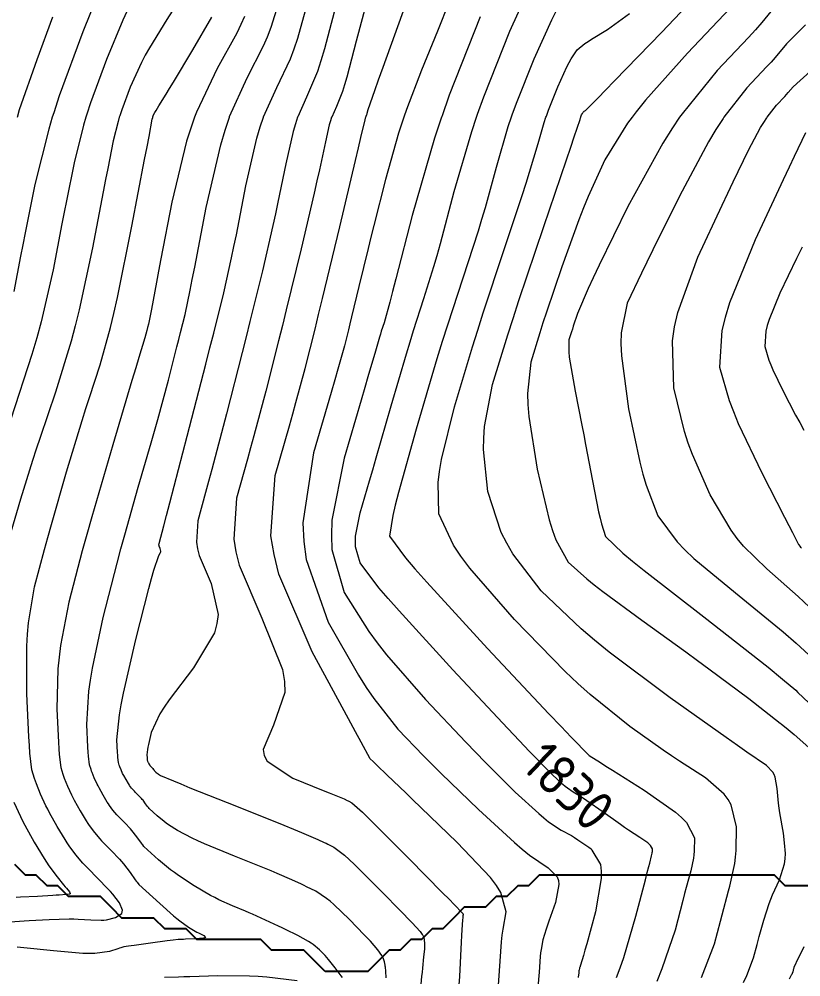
# Model space of a CAD drawing. Header units: millimetres. Extents: x 837475 to 838477, y 1189012 to 1191015.
# Drawn here: x 838287.2 to 838360.3, y 1189919.7 to 1190009.2 of the extents above; entities that cross this region are included whole.
import ezdxf

# ---------------------------------------------------------------- set-up
doc = ezdxf.new("R2010")
doc.units = ezdxf.units.MM
doc.header["$LTSCALE"] = 0.3
doc.layers.add('COTAS 10', color=7, linetype='Continuous', lineweight=9, true_color=0x6e3e2d)
doc.layers.add('COTAS INT', color=7, linetype='Continuous', lineweight=5, true_color=0x9fa19f)
doc.layers.add('DRENAJE', color=5, linetype='Continuous', lineweight=25)
doc.styles.get("Standard").update_dxf_attribs({"font": 'isocp2.shx', "bigfont": '@extfont2.shx'})

msp = doc.modelspace()

# ---------------------------------------------------------------- linework, layer by layer
at = {"layer": 'COTAS 10'}
for points in [[(838343.064, 1189919.608), (838343.408, 1189920.518), (838343.743, 1189921.476), (838344.881, 1189925.342), (838345.765, 1189928.754), (838345.939, 1189929.426), (838346.083, 1189929.98), (838346.171, 1189930.313), (838346.35, 1189930.995), (838346.402, 1189931.243), (838346.411, 1189931.312), (838346.418, 1189931.383), (838346.422, 1189931.641), (838346.236, 1189931.961), (838346.123, 1189932.071), (838345.984, 1189932.189), (838345.26, 1189932.689), (838344.187, 1189933.392), (838343.828, 1189933.637), (838343.442, 1189933.904), (838341.826, 1189935.053), (838340.308, 1189936.129), (838339.984, 1189936.35), (838339.702, 1189936.538), (838339.033, 1189936.94), (838338.487, 1189937.305), (838338.283, 1189937.47), (838338.057, 1189937.663), (838337.047, 1189938.588), (838334.921, 1189940.758), (838333.991, 1189941.736), (838332.913, 1189942.876), (838332.411, 1189943.414), (838327.784, 1189948.354), (838322.745, 1189953.868), (838321.723, 1189955.031), (838320.864, 1189956.036), (838319.11, 1189958.354), (838318.686, 1189959.857), (838318.665, 1189960.349), (838318.686, 1189960.874), (838319.11, 1189963.043), (838319.98, 1189966.027), (838320.282, 1189967.065), (838320.61, 1189968.195), (838322.016, 1189973.043), (838323.446, 1189977.894), (838323.789, 1189979.026), (838324.11, 1189980.066), (838325.076, 1189983.06), (838326.005, 1189986.051), (838326.302, 1189987.089), (838326.616, 1189988.219), (838327.892, 1189993.06), (838329.537, 1189998.667), (838329.988, 1190000), (838330.083, 1190000.28), (838330.669, 1190001.92), (838333.111, 1190008.061), (838335.545, 1190013.411)], [(838317.163, 1190011.64), (838315.779, 1190006.4), (838315.439, 1190005.273), (838315.118, 1190004.286), (838314.113, 1190001.89), (838313.275, 1190000.034), (838313.264, 1190000), (838313.059, 1189999.388), (838312.85, 1189998.684), (838312.154, 1189995.662), (838311.424, 1189992.061), (838311.194, 1189990.992), (838310.951, 1189989.893), (838309.974, 1189985.662), (838308.816, 1189980.916), (838308.46, 1189979.491), (838308.089, 1189978.019), (838306.617, 1189972.304), (838305.249, 1189967.104), (838304.942, 1189965.957), (838304.667, 1189964.936), (838303.935, 1189962.304), (838303.805, 1189960.309), (838303.91, 1189959.688), (838304.075, 1189959.039), (838305.181, 1189956.45), (838305.846, 1189953.547), (838305.733, 1189952.7), (838305.492, 1189951.834), (838303.55, 1189948.551), (838301.251, 1189945.554), (838300.784, 1189944.868), (838300.391, 1189944.245), (838299.586, 1189942.516), (838299.327, 1189941.39), (838299.279, 1189941.147), (838299.241, 1189940.934), (838299.187, 1189940.414), (838299.199, 1189940.143), (838299.202, 1189940.087), (838299.206, 1189940.039), (838299.219, 1189939.934), (838299.235, 1189939.879), (838299.247, 1189939.845), (838299.273, 1189939.78), (838299.307, 1189939.707), (838299.318, 1189939.685), (838299.33, 1189939.663), (838299.378, 1189939.576), (838299.428, 1189939.493), (838299.441, 1189939.473), (838299.454, 1189939.454), (838299.495, 1189939.398), (838299.54, 1189939.345), (838299.555, 1189939.329), (838299.571, 1189939.313), (838299.635, 1189939.248), (838299.702, 1189939.179), (838299.719, 1189939.16), (838299.735, 1189939.14), (838299.79, 1189939.068), (838299.832, 1189939.009), (838299.84, 1189938.997), (838299.847, 1189938.987), (838299.862, 1189938.969), (838300.033, 1189938.813), (838300.177, 1189938.694), (838300.222, 1189938.661), (838300.269, 1189938.627), (838300.458, 1189938.503), (838301.669, 1189937.984), (838302.361, 1189937.701), (838303.208, 1189937.357), (838307.553, 1189935.614), (838311.977, 1189933.84), (838312.873, 1189933.477), (838313.627, 1189933.171), (838315.164, 1189932.528), (838315.763, 1189932.248), (838315.926, 1189932.17), (838316.088, 1189932.092), (838316.661, 1189931.81), (838317.653, 1189931.035), (838318.079, 1189930.647), (838318.571, 1189930.184), (838320.894, 1189927.883), (838323.155, 1189925.578), (838323.607, 1189925.112), (838323.984, 1189924.72), (838324.719, 1189923.925), (838324.92, 1189923.646), (838324.96, 1189923.58), (838324.994, 1189923.518), (838325.06, 1189923.332), (838325.083, 1189923.166), (838325.09, 1189923.117), (838325.098, 1189923.066), (838325.126, 1189922.869), (838325.131, 1189922.543), (838325.123, 1189922.41), (838325.112, 1189922.259), (838325.041, 1189921.559), (838324.929, 1189920.498), (838324.893, 1189920.119), (838324.853, 1189919.703), (838324.689, 1189917.893)], [(838302.526, 1190011.506), (838301.06, 1190009.144), (838299.421, 1190006.496), (838299.033, 1190005.802), (838298.672, 1190005.124), (838297.606, 1190002.813), (838296.828, 1190000.703), (838296.65, 1190000.151), (838296.604, 1190000), (838296.487, 1189999.614), (838296.033, 1189997.792), (838295.523, 1189995.207), (838295.326, 1189994.189), (838295.105, 1189993.039), (838294.102, 1189987.792), (838292.865, 1189982.015), (838292.495, 1189980.53), (838292.114, 1189979.096), (838290.639, 1189974.329), (838289.194, 1189970.094), (838288.832, 1189968.994), (838288.486, 1189967.925), (838287.372, 1189964.329), (838286.47, 1189961.228)], [(838358.347, 1190010.907), (838356.661, 1190008.87), (838356.056, 1190008.187), (838355.39, 1190007.453), (838352.488, 1190004.369), (838349.203, 1190000.34), (838348.971, 1190000), (838348.298, 1189999.011), (838347.393, 1189997.588), (838344.141, 1189991.674), (838341.445, 1189986.173), (838340.892, 1189985.011), (838340.424, 1189984.005), (838339.429, 1189981.674), (838339.034, 1189980.496), (838338.943, 1189980.218), (838338.86, 1189979.959), (838338.625, 1189979.196), (838338.602, 1189978.08), (838338.652, 1189977.599), (838338.726, 1189977.043), (838339.196, 1189974.414), (838339.828, 1189971.233), (838340.003, 1189970.329), (838340.179, 1189969.416), (838340.817, 1189966.035), (838341.396, 1189963.138), (838341.535, 1189962.53), (838341.664, 1189962.006), (838342.052, 1189960.817), (838343.66, 1189959.28), (838344.557, 1189958.538), (838345.651, 1189957.657), (838351.235, 1189953.333), (838357.235, 1189948.623), (838358.591, 1189947.5), (838359.814, 1189946.455), (838360.026, 1189946.257), (838363.127, 1189943.333)], [(838286.741, 1189935.989), (838287.362, 1189934.658), (838287.563, 1189934.261), (838287.777, 1189933.851), (838288.657, 1189932.267), (838289.57, 1189930.754), (838289.805, 1189930.39), (838290.033, 1189930.048), (838290.793, 1189929.012), (838291.403, 1189928.264), (838291.537, 1189928.104), (838291.655, 1189927.966), (838291.953, 1189927.638), (838292.026, 1189927.48), (838292.003, 1189927.448), (838291.961, 1189927.421), (838291.65, 1189927.367), (838290.973, 1189927.327), (838290.7, 1189927.31), (838290.389, 1189927.29), (838288.956, 1189927.194), (838287.378, 1189927.113), (838286.975, 1189927.102)]]:
    msp.add_lwpolyline(points, dxfattribs=at)
at = {"layer": 'COTAS INT'}
for points in [[(838295.211, 1190013.035), (838293.194, 1190007.997), (838290.982, 1190001.998), (838290.474, 1190000.43), (838290.344, 1190000), (838290.012, 1189998.903), (838288.719, 1189993.723), (838287.809, 1189989.199), (838287.588, 1189988.085), (838287.379, 1189987.031), (838286.738, 1189983.723)], [(838354.947, 1189919.155), (838355.243, 1189919.797), (838355.877, 1189921.457), (838356.202, 1189922.689), (838356.303, 1189923.063), (838356.408, 1189923.45), (838356.828, 1189924.966), (838357.326, 1189926.525), (838357.481, 1189926.94), (838357.643, 1189927.347), (838358.288, 1189928.756), (838358.769, 1189930.251), (838358.826, 1189930.713), (838358.852, 1189931.195), (838358.757, 1189932.202), (838358.671, 1189933.108), (838358.343, 1189934.993), (838358.276, 1189935.457), (838358.218, 1189935.897), (838358.096, 1189937.278), (838357.908, 1189938.347), (838357.808, 1189938.591), (838357.689, 1189938.811), (838357.088, 1189939.417), (838355.26, 1189940.666), (838354.366, 1189941.292), (838353.305, 1189942.04), (838348.075, 1189945.753), (838342.381, 1189950.027), (838341.028, 1189951.129), (838339.771, 1189952.196), (838336.035, 1189955.753), (838333.382, 1189959.198), (838332.808, 1189960.193), (838332.303, 1189961.207), (838331.056, 1189965.021), (838330.638, 1189968.947), (838330.656, 1189970.031), (838330.732, 1189971.115), (838331.485, 1189975.021), (838332.907, 1189979.661), (838333.403, 1189981.207), (838333.945, 1189982.868), (838336.273, 1189989.809), (838338.387, 1189996.016), (838338.794, 1189997.213), (838339.123, 1189998.184), (838339.666, 1189999.809), (838339.712, 1189999.963), (838339.724, 1190000), (838339.727, 1190000.008), (838339.743, 1190000.053), (838339.81, 1190000.222), (838339.877, 1190000.37), (838339.893, 1190000.401), (838339.908, 1190000.428), (838339.953, 1190000.493), (838340.009, 1190000.54), (838340.032, 1190000.555), (838340.057, 1190000.572), (838340.175, 1190000.643), (838341.351, 1190001.814), (838342.044, 1190002.524), (838342.896, 1190003.402), (838347.302, 1190007.965), (838351.999, 1190012.931)], [(838317.454, 1189919.606), (838317.345, 1189919.768), (838316.79, 1189920.508), (838316.151, 1189921.293), (838315.989, 1189921.484), (838315.833, 1189921.662), (838315.327, 1189922.209), (838314.733, 1189922.699), (838314.522, 1189922.841), (838314.29, 1189922.986), (838313.287, 1189923.536), (838312.136, 1189924.104), (838311.811, 1189924.261), (838311.484, 1189924.417), (838310.279, 1189924.98), (838309.063, 1189925.525), (838308.728, 1189925.67), (838308.394, 1189925.812), (838307.193, 1189926.306), (838305.917, 1189926.884), (838305.535, 1189927.079), (838305.141, 1189927.29), (838303.613, 1189928.18), (838302.121, 1189929.157), (838301.749, 1189929.423), (838301.395, 1189929.687), (838300.264, 1189930.624), (838298.91, 1189931.858), (838298.794, 1189932.004), (838298.738, 1189932.081), (838298.671, 1189932.174), (838298.34, 1189932.643), (838297.909, 1189933.209), (838297.779, 1189933.364), (838297.644, 1189933.518), (838297.118, 1189934.065), (838296.61, 1189934.574), (838296.487, 1189934.704), (838296.371, 1189934.83), (838296.014, 1189935.243), (838295.685, 1189935.692), (838295.587, 1189935.84), (838295.485, 1189935.998), (838295.09, 1189936.652), (838294.709, 1189937.338), (838294.616, 1189937.515), (838294.529, 1189937.687), (838294.26, 1189938.264), (838294.053, 1189938.779), (838294.004, 1189938.913), (838293.96, 1189939.042), (838293.831, 1189939.477), (838293.729, 1189940.308), (838293.702, 1189940.687), (838293.675, 1189941.131), (838293.578, 1189943.271), (838293.755, 1189946.364), (838293.9, 1189947.407), (838294.087, 1189948.532), (838295.109, 1189953.271), (838296.398, 1189958.345), (838296.753, 1189959.68), (838297.108, 1189960.985), (838298.381, 1189965.449), (838299.583, 1189969.579), (838299.892, 1189970.674), (838300.191, 1189971.747), (838301.187, 1189975.449), (838301.992, 1189978.554), (838302.171, 1189979.252), (838302.33, 1189979.879), (838302.746, 1189981.559), (838303.228, 1189983.835), (838303.429, 1189984.838), (838303.659, 1189986.004), (838304.735, 1189991.559), (838306.089, 1189997.439), (838306.496, 1189998.809), (838306.894, 1190000), (838306.916, 1190000.067), (838308.546, 1190003.677), (838310.092, 1190006.665), (838310.459, 1190007.53), (838310.8, 1190008.412), (838311.81, 1190011.733)], [(838321.535, 1189919.595), (838321.525, 1189920.214), (838321.472, 1189920.587), (838321.458, 1189920.683), (838321.445, 1189920.777), (838321.4, 1189921.092), (838321.275, 1189921.444), (838321.212, 1189921.562), (838321.135, 1189921.688), (838320.755, 1189922.217), (838320.067, 1189923.007), (838319.798, 1189923.298), (838319.494, 1189923.62), (838318.111, 1189925.046), (838316.652, 1189926.441), (838316.3, 1189926.744), (838315.972, 1189927.011), (838314.974, 1189927.673), (838314.112, 1189928.098), (838313.869, 1189928.215), (838313.624, 1189928.332), (838312.722, 1189928.754), (838311.345, 1189929.348), (838310.801, 1189929.574), (838310.185, 1189929.826), (838307.373, 1189930.96), (838304.563, 1189932.12), (838303.948, 1189932.39), (838303.405, 1189932.637), (838302.035, 1189933.342), (838301.195, 1189933.892), (838300.985, 1189934.042), (838300.786, 1189934.191), (838300.149, 1189934.718), (838299.386, 1189935.413), (838299.321, 1189935.496), (838299.289, 1189935.539), (838299.251, 1189935.592), (838299.065, 1189935.856), (838298.822, 1189936.175), (838298.749, 1189936.262), (838298.673, 1189936.348), (838298.376, 1189936.656), (838298.09, 1189936.944), (838298.021, 1189937.017), (838297.956, 1189937.088), (838297.755, 1189937.32), (838297.569, 1189937.573), (838297.514, 1189937.656), (838297.456, 1189937.745), (838297.234, 1189938.114), (838297.019, 1189938.5), (838296.967, 1189938.6), (838296.918, 1189938.697), (838296.767, 1189939.022), (838296.65, 1189939.312), (838296.623, 1189939.388), (838296.597, 1189939.461), (838296.525, 1189939.706), (838296.468, 1189940.174), (838296.452, 1189940.387), (838296.437, 1189940.637), (838296.382, 1189941.843), (838296.622, 1189944.154), (838296.792, 1189945.101), (838297.007, 1189946.181), (838298.157, 1189951.191), (838299.363, 1189955.973), (838299.613, 1189956.909), (838299.826, 1189957.678), (838300.293, 1189959.055), (838300.453, 1189959.326), (838300.473, 1189959.397), (838300.483, 1189959.467), (838300.428, 1189959.707), (838300.336, 1189959.921), (838300.323, 1189959.974), (838300.314, 1189960.025), (838300.325, 1189960.19), (838300.752, 1189961.814), (838301.007, 1189962.785), (838301.32, 1189963.983), (838302.94, 1189970.19), (838304.684, 1189976.922), (838305.075, 1189978.45), (838305.426, 1189979.832), (838306.36, 1189983.61), (838307.09, 1189986.864), (838307.311, 1189987.915), (838307.542, 1189989.032), (838308.444, 1189993.61), (838309.47, 1189998.061), (838309.778, 1189999.099), (838310.078, 1190000), (838310.095, 1190000.051), (838311.329, 1190002.784), (838312.605, 1190005.475), (838312.949, 1190006.401), (838313.289, 1190007.406), (838314.487, 1190011.687)], [(838319.754, 1190010.954), (838318.745, 1190007.123), (838317.864, 1190003.739), (838317.656, 1190003.026), (838317.463, 1190002.411), (838316.896, 1190000.996), (838316.455, 1190000.018), (838316.449, 1190000), (838316.341, 1189999.677), (838316.231, 1189999.306), (838315.864, 1189997.713), (838315.306, 1189995.09), (838315.076, 1189994.069), (838314.812, 1189992.921), (838313.588, 1189987.713), (838312.207, 1189981.999), (838311.845, 1189980.533), (838311.493, 1189979.117), (838310.294, 1189974.419), (838309.178, 1189970.226), (838308.878, 1189969.128), (838308.582, 1189968.057), (838307.545, 1189964.419), (838307.296, 1189960.592), (838307.496, 1189959.403), (838307.814, 1189958.157), (838309.934, 1189953.192), (838311.853, 1189948.415), (838312.044, 1189947.288), (838312.086, 1189946.247), (838311.009, 1189943.192), (838310.043, 1189940.912), (838310.157, 1189940.358), (838310.435, 1189939.838), (838312.812, 1189938.239), (838315.649, 1189937.103), (838316.216, 1189936.874), (838316.688, 1189936.683), (838317.607, 1189936.302), (838317.903, 1189936.163), (838317.984, 1189936.124), (838318.064, 1189936.086), (838318.347, 1189935.946), (838319.334, 1189935.06), (838319.858, 1189934.55), (838320.49, 1189933.926), (838323.678, 1189930.721), (838326.816, 1189927.536), (838327.416, 1189926.926), (838327.901, 1189926.433), (838328.684, 1189925.634), (838328.705, 1189925.605), (838328.709, 1189925.598), (838328.712, 1189925.592), (838328.719, 1189925.572), (838328.722, 1189925.555), (838328.722, 1189925.55), (838328.723, 1189925.545), (838328.726, 1189925.525), (838328.726, 1189925.477), (838328.725, 1189925.462), (838328.717, 1189925.39), (838328.706, 1189925.28), (838328.702, 1189925.241), (838328.698, 1189925.198), (838328.681, 1189925.011), (838328.626, 1189924.07), (838328.598, 1189923.551), (838328.564, 1189922.921), (838328.397, 1189919.712), (838328.132, 1189916.203)], [(838331.938, 1189917.583), (838332.133, 1189920.25), (838332.326, 1189922.938), (838332.392, 1189923.563), (838332.463, 1189924.135), (838332.767, 1189925.769), (838332.272, 1189927.55), (838331.84, 1189928.215), (838331.28, 1189928.955), (838328.189, 1189932.246), (838324.796, 1189935.508), (838324.045, 1189936.229), (838323.376, 1189936.871), (838321.64, 1189938.534), (838320.664, 1189939.466), (838320.474, 1189939.647), (838320.32, 1189939.796), (838320.052, 1189940.055), (838319.195, 1189941.615), (838318.668, 1189942.583), (838318.017, 1189943.783), (838314.622, 1189950.055), (838311.528, 1189957.32), (838311.067, 1189959.147), (838310.776, 1189960.893), (838311.155, 1189966.533), (838312.497, 1189971.179), (838312.814, 1189972.299), (838313.108, 1189973.347), (838313.97, 1189976.533), (838314.897, 1189980.214), (838315.23, 1189981.574), (838315.598, 1189983.083), (838317.202, 1189989.764), (838318.674, 1189995.95), (838318.958, 1189997.146), (838319.188, 1189998.118), (838319.573, 1189999.764), (838319.611, 1189999.928), (838319.623, 1189999.967), (838319.633, 1190000), (838319.634, 1190000.002), (838319.68, 1190000.103), (838319.738, 1190000.249), (838319.758, 1190000.312), (838319.78, 1190000.386), (838319.871, 1190000.735), (838320.479, 1190002.52), (838320.827, 1190003.499), (838321.253, 1190004.688), (838323.439, 1190010.733)], [(838297.315, 1190009.899), (838296.942, 1190009.079), (838295.4, 1190005.405), (838293.905, 1190001.35), (838293.562, 1190000.291), (838293.474, 1190000), (838293.249, 1189999.258), (838292.376, 1189995.758), (838291.666, 1189992.203), (838291.457, 1189991.137), (838291.242, 1189990.035), (838290.42, 1189985.758), (838289.291, 1189980.874), (838288.882, 1189979.389), (838288.432, 1189977.846), (838286.46, 1189971.797)], [(838327.216, 1190010.266), (838326.783, 1190009.149), (838326.354, 1190008.063), (838324.848, 1190004.406), (838323.435, 1190000.741), (838323.183, 1190000), (838323.065, 1189999.651), (838322.705, 1189998.527), (838321.482, 1189994.197), (838320.395, 1189989.898), (838320.121, 1189988.795), (838319.857, 1189987.73), (838319, 1189984.197), (838318.316, 1189981.346), (838318.162, 1189980.711), (838318.023, 1189980.143), (838317.647, 1189978.647), (838317.037, 1189976.469), (838316.75, 1189975.47), (838316.412, 1189974.3), (838314.765, 1189968.647), (838313.768, 1189962.1), (838313.839, 1189960.367), (838314.061, 1189958.669), (838316.118, 1189952.822), (838318.966, 1189947.868), (838319.687, 1189946.732), (838320.378, 1189945.699), (838322.629, 1189942.822), (838325.039, 1189940.325), (838325.831, 1189939.532), (838326.677, 1189938.695), (838330.18, 1189935.305), (838333.522, 1189932.235), (838334.266, 1189931.599), (838334.932, 1189931.056), (838336.681, 1189929.872), (838337.537, 1189929.022), (838337.64, 1189928.691), (838337.684, 1189928.318), (838337.356, 1189926.626), (838336.746, 1189924.897), (838336.613, 1189924.502), (838336.495, 1189924.143), (838336.196, 1189923.148), (838336.019, 1189922.224), (838335.978, 1189921.91), (838335.941, 1189921.57), (838335.835, 1189920.132), (838335.732, 1189918.72)], [(838337.381, 1190009.835), (838336.989, 1190009.064), (838335.344, 1190005.448), (838333.693, 1190001.298), (838333.298, 1190000.189), (838333.234, 1190000), (838332.929, 1189999.099), (838331.817, 1189995.309), (838330.785, 1189991.541), (838330.466, 1189990.464), (838330.132, 1189989.373), (838327.261, 1189980.562), (838326.787, 1189979.039), (838326.293, 1189977.425), (838324.344, 1189970.846), (838322.699, 1189964.95), (838322.397, 1189963.768), (838322.161, 1189962.782), (838321.862, 1189960.846), (838323.347, 1189958.837), (838324.236, 1189957.805), (838325.332, 1189956.567), (838331.016, 1189950.376), (838336.755, 1189944.257), (838337.886, 1189943.065), (838338.818, 1189942.089), (838340.528, 1189940.376), (838341.568, 1189939.699), (838342.077, 1189939.377), (838342.683, 1189938.996), (838345.668, 1189937.131), (838348.583, 1189935.079), (838349.145, 1189934.58), (838349.599, 1189934.11), (838350.352, 1189932.664), (838350.335, 1189931.43), (838350.303, 1189931.095), (838350.26, 1189930.761), (838350.009, 1189929.58), (838349.587, 1189928.023), (838349.435, 1189927.454), (838349.269, 1189926.824), (838348.546, 1189924.047), (838347.957, 1189922.317), (838347.312, 1189920.423), (838346.824, 1189919.259)], [(838353.689, 1190010.203), (838349.715, 1190005.981), (838345.785, 1190001.604), (838344.902, 1190000.501), (838344.525, 1190000), (838344.107, 1189999.444), (838341.978, 1189996.022), (838340.418, 1189992.593), (838339.981, 1189991.533), (838339.543, 1189990.424), (838337.947, 1189986.022), (838336.525, 1189981.786), (838336.197, 1189980.783), (838335.898, 1189979.853), (838335.055, 1189977.109), (838334.748, 1189974.197), (838334.786, 1189973.163), (838334.877, 1189972.029), (838335.653, 1189967.109), (838336.781, 1189962.392), (838337.094, 1189961.387), (838337.408, 1189960.513), (838338.545, 1189958.441), (838340.292, 1189956.867), (838340.991, 1189956.306), (838341.783, 1189955.691), (838345.421, 1189953.02), (838349.537, 1189950.054), (838350.631, 1189949.253), (838351.705, 1189948.462), (838355.421, 1189945.676), (838358.364, 1189943.391), (838358.462, 1189943.314), (838359.112, 1189942.789), (838359.678, 1189942.321), (838361.028, 1189941.096)], [(838285.981, 1189924.804), (838287.286, 1189924.885), (838287.713, 1189924.909), (838288.169, 1189924.934), (838290.054, 1189925.03), (838291.911, 1189925.088), (838292.35, 1189925.089), (838292.756, 1189925.084), (838293.949, 1189925.01), (838294.9, 1189924.973), (838295.154, 1189924.99), (838295.402, 1189925.02), (838296.264, 1189925.227), (838296.827, 1189925.609), (838296.887, 1189925.75), (838296.906, 1189925.905), (838296.63, 1189926.589), (838295.986, 1189927.416), (838295.774, 1189927.661), (838295.546, 1189927.913), (838294.601, 1189928.881), (838293.649, 1189929.835), (838293.418, 1189930.079), (838293.201, 1189930.314), (838292.533, 1189931.089), (838291.917, 1189931.93), (838291.732, 1189932.206), (838291.541, 1189932.502), (838290.801, 1189933.728), (838290.088, 1189935.013), (838289.914, 1189935.345), (838289.751, 1189935.668), (838289.247, 1189936.748), (838288.859, 1189937.713), (838288.768, 1189937.963), (838288.684, 1189938.206), (838288.443, 1189939.021), (838288.253, 1189940.577), (838288.201, 1189941.287), (838288.15, 1189942.119), (838287.97, 1189946.129), (838287.973, 1189950.582), (838288.037, 1189951.693), (838288.13, 1189952.751), (838288.693, 1189956.129), (838289.605, 1189959.619), (838289.916, 1189960.747), (838290.253, 1189961.946), (838291.683, 1189966.861), (838293.135, 1189971.663), (838293.486, 1189972.791), (838293.815, 1189973.832), (838294.818, 1189976.861), (838295.795, 1189980.345), (838296.108, 1189981.672), (838296.438, 1189983.156), (838297.784, 1189989.827), (838298.967, 1189996.043), (838299.195, 1189997.241), (838299.38, 1189998.211), (838299.689, 1189999.827), (838299.725, 1189999.97), (838299.734, 1190000), (838299.738, 1190000.012), (838299.752, 1190000.055), (838299.812, 1190000.22), (838299.931, 1190000.454), (838299.981, 1190000.54), (838300.039, 1190000.636), (838300.31, 1190001.06), (838300.991, 1190002.159), (838301.307, 1190002.68), (838301.678, 1190003.296), (838303.479, 1190006.304), (838305.251, 1190009.355)], [(838308.31, 1190009.418), (838307.969, 1190008.659), (838307.579, 1190007.854), (838305.762, 1190004.571), (838303.812, 1190000.477), (838303.64, 1190000), (838303.337, 1189999.162), (838302.891, 1189997.768), (838301.517, 1189992.078), (838300.501, 1189986.77), (838300.281, 1189985.617), (838300.086, 1189984.601), (838299.605, 1189982.078), (838299.323, 1189980.676), (838299.255, 1189980.368), (838299.191, 1189980.094), (838298.997, 1189979.392), (838298.435, 1189977.57), (838298.14, 1189976.589), (838297.784, 1189975.401), (838295.994, 1189969.392), (838294.036, 1189962.664), (838293.575, 1189961.023), (838293.149, 1189959.478), (838291.901, 1189954.7), (838291.108, 1189950.641), (838290.969, 1189949.55), (838290.864, 1189948.473), (838290.774, 1189944.7), (838290.912, 1189941.625), (838290.952, 1189940.987), (838290.991, 1189940.443), (838291.137, 1189939.249), (838291.322, 1189938.624), (838291.386, 1189938.438), (838291.456, 1189938.246), (838291.754, 1189937.506), (838292.14, 1189936.678), (838292.265, 1189936.43), (838292.398, 1189936.176), (838292.945, 1189935.19), (838293.513, 1189934.25), (838293.659, 1189934.023), (838293.801, 1189933.811), (838294.274, 1189933.166), (838294.786, 1189932.572), (838294.952, 1189932.392), (838295.13, 1189932.205), (838295.859, 1189931.473), (838296.615, 1189930.687), (838296.809, 1189930.466), (838296.996, 1189930.244), (838297.615, 1189929.43), (838298.09, 1189928.757), (838298.187, 1189928.623), (838298.268, 1189928.512), (838298.434, 1189928.302), (838300.38, 1189926.53), (838301.68, 1189925.383), (838301.984, 1189925.13), (838302.265, 1189924.904), (838303.077, 1189924.32), (838303.694, 1189923.954), (838303.851, 1189923.866), (838304.003, 1189923.783), (838304.503, 1189923.533), (838304.661, 1189923.354), (838304.597, 1189923.318), (838304.487, 1189923.286), (838303.701, 1189923.217), (838302.794, 1189923.189), (838302.608, 1189923.183), (838302.45, 1189923.178), (838302.115, 1189923.168), (838301.625, 1189923.113), (838301.371, 1189923.08), (838301.064, 1189923.04), (838299.526, 1189922.828), (838298, 1189922.615), (838297.701, 1189922.572), (838297.455, 1189922.537), (838297.015, 1189922.473), (838296.758, 1189922.397), (838296.629, 1189922.355), (838296.473, 1189922.304), (838295.702, 1189922.042), (838294.325, 1189921.857), (838293.788, 1189921.855), (838293.184, 1189921.873), (838290.443, 1189922.112), (838287.681, 1189922.404), (838287.064, 1189922.456)], [(838287.079, 1190000), (838287.292, 1190000.731), (838288.917, 1190005.418), (838290.407, 1190009.383)], [(838330.326, 1190009.384), (838327.44, 1190002.065), (838326.731, 1190000.048), (838326.715, 1190000), (838326.061, 1189998.037), (838323.967, 1189990.81), (838322.446, 1189984.898), (838322.138, 1189983.715), (838321.878, 1189982.729), (838321.344, 1189980.81), (838321.088, 1189980.017), (838321.003, 1189979.742), (838320.912, 1189979.443), (838320.534, 1189978.159), (838319.832, 1189975.748), (838319.537, 1189974.738), (838319.199, 1189973.579), (838317.614, 1189968.159), (838316.477, 1189962.344), (838316.421, 1189960.937), (838316.477, 1189959.618), (838317.614, 1189955.588), (838319.915, 1189951.952), (838320.705, 1189950.882), (838321.561, 1189949.784), (838325.206, 1189945.588), (838328.976, 1189941.6), (838329.911, 1189940.634), (838330.799, 1189939.726), (838333.613, 1189936.947), (838335.797, 1189934.945), (838336.288, 1189934.529), (838336.728, 1189934.172), (838337.908, 1189933.382), (838338.857, 1189932.873), (838339.151, 1189932.693), (838339.46, 1189932.497), (838340.476, 1189931.801), (838340.693, 1189931.651), (838340.77, 1189931.521), (838341.562, 1189930.164), (838341.641, 1189929.565), (838341.651, 1189928.884), (838341.104, 1189925.748), (838340.282, 1189922.753), (838340.118, 1189922.16), (838339.981, 1189921.671), (838339.715, 1189920.762), (838339.642, 1189920.554), (838339.626, 1189920.507), (838339.612, 1189920.464), (838339.577, 1189920.35), (838339.558, 1189920.247), (838339.553, 1189920.212), (838339.549, 1189920.174), (838339.537, 1189920.015), (838339.526, 1189919.858), (838339.522, 1189919.822), (838339.517, 1189919.789), (838339.499, 1189919.698), (838339.483, 1189919.619)], [(838351.014, 1189919.617), (838352.212, 1189922.752), (838352.774, 1189924.893), (838352.932, 1189925.481), (838353.548, 1189927.727), (838353.669, 1189928.165), (838354.118, 1189930.28), (838354.195, 1189930.877), (838354.252, 1189931.478), (838354.283, 1189933.688), (838353.775, 1189935.754), (838353.491, 1189936.264), (838353.145, 1189936.748), (838351.378, 1189938.274), (838348.971, 1189939.831), (838348.222, 1189940.335), (838347.437, 1189940.87), (838344.302, 1189943.065), (838340.6, 1189946.058), (838339.457, 1189947.097), (838338.263, 1189948.227), (838333.526, 1189953.065), (838329.357, 1189957.882), (838328.522, 1189958.999), (838327.825, 1189960.022), (838326.459, 1189962.933), (838326.4, 1189965.864), (838326.527, 1189966.9), (838326.715, 1189968.033), (838327.915, 1189972.933), (838329.6, 1189978.543), (838330.095, 1189980.123), (838330.603, 1189981.715), (838332.541, 1189987.559), (838334.26, 1189992.694), (838334.63, 1189993.839), (838334.954, 1189994.863), (838335.742, 1189997.559), (838336.32, 1189999.531), (838336.479, 1190000), (838336.512, 1190000.099), (838336.718, 1190000.675), (838337.577, 1190002.835), (838338.433, 1190004.717), (838338.637, 1190005.118), (838338.827, 1190005.467), (838339.394, 1190006.296), (838340.118, 1190006.888), (838340.406, 1190007.088), (838340.732, 1190007.303), (838342.228, 1190008.212), (838344.289, 1190009.707)], [(838360.73, 1190008.645), (838358.957, 1190006.882), (838357.893, 1190005.597), (838357.511, 1190005.166), (838357.091, 1190004.703), (838355.26, 1190002.757), (838353.11, 1190000), (838353.027, 1189999.893), (838352.355, 1189998.85), (838351.658, 1189997.7), (838348.948, 1189992.645), (838346.456, 1189987.607), (838345.898, 1189986.468), (838345.397, 1189985.439), (838344.064, 1189982.645), (838343.497, 1189979.869), (838343.48, 1189978.852), (838343.523, 1189977.726), (838344.181, 1189972.763), (838345.245, 1189967.781), (838345.543, 1189966.644), (838345.843, 1189965.612), (838346.939, 1189962.763), (838348.723, 1189960.343), (838349.455, 1189959.583), (838350.292, 1189958.784), (838354.176, 1189955.57), (838358.646, 1189951.927), (838359.851, 1189950.856), (838361.041, 1189949.758)], [(838361.11, 1189954.211), (838360.056, 1189955.23), (838357.118, 1189957.808), (838354.933, 1189959.91), (838354.354, 1189960.629), (838353.785, 1189961.407), (838351.826, 1189964.708), (838350.158, 1189968.485), (838349.773, 1189969.562), (838349.422, 1189970.653), (838348.434, 1189974.708), (838348.309, 1189979.106), (838348.502, 1189980.414), (838348.794, 1189981.76), (838350.672, 1189986.946), (838352.933, 1189991.789), (838353.467, 1189992.919), (838353.961, 1189993.958), (838355.411, 1189996.946), (838356.537, 1189999.045), (838356.826, 1189999.523), (838357.105, 1189999.955), (838357.14, 1190000), (838358.032, 1190001.145), (838358.792, 1190001.953), (838358.967, 1190002.145), (838359.125, 1190002.324), (838359.567, 1190002.857), (838361.201, 1190004.314)], [(838360.742, 1189998.557), (838359.666, 1189996.336), (838359.193, 1189995.336), (838358.645, 1189994.168), (838356.032, 1189988.557), (838353.629, 1189982.655), (838353.212, 1189981.303), (838352.903, 1189980.073), (838352.686, 1189976.654), (838353.59, 1189973.544), (838353.989, 1189972.509), (838354.451, 1189971.4), (838356.654, 1189966.769), (838358.768, 1189962.639), (838359.174, 1189961.846), (838359.503, 1189961.206), (838360.042, 1189960.157), (838360.072, 1189960.105), (838360.079, 1189960.092), (838360.085, 1189960.08), (838360.105, 1189960.042), (838360.212, 1189959.912), (838360.274, 1189959.841), (838360.349, 1189959.756)], [(838360.41, 1189987.873), (838359.891, 1189986.822), (838358.339, 1189983.582), (838357.333, 1189981.111), (838357.158, 1189980.545), (838357.029, 1189980.031), (838356.938, 1189978.599), (838357.317, 1189977.297), (838357.484, 1189976.864), (838357.677, 1189976.4), (838358.599, 1189974.461), (838359.812, 1189972.169), (838360.188, 1189971.481), (838360.583, 1189970.771)], [(838360.58, 1189922.469), (838360.289, 1189921.887), (838360.052, 1189921.41), (838359.648, 1189920.552), (838359.601, 1189920.383), (838359.589, 1189920.34), (838359.578, 1189920.299), (838359.542, 1189920.162), (838359.471, 1189919.977), (838359.439, 1189919.906), (838359.4, 1189919.826), (838359.212, 1189919.462)], [(838300.821, 1189919.646), (838302.129, 1189919.685), (838302.637, 1189919.7), (838303.21, 1189919.718), (838305.808, 1189919.798), (838308.781, 1189919.783), (838309.59, 1189919.74), (838310.393, 1189919.681), (838313.241, 1189919.326)]]:
    msp.add_lwpolyline(points, dxfattribs=at)
at = {"layer": 'DRENAJE'}
for points in [[(838315.84, 1189920.179, 0), (838314.841, 1189921.179, 0), (838313.841, 1189922.179, 0), (838310.842, 1189922.179, 0), (838309.842, 1189923.178, 0), (838303.844, 1189923.178, 0), (838302.845, 1189924.178, 0), (838300.845, 1189924.178, 0), (838299.846, 1189925.178, 0), (838296.847, 1189925.178, 0), (838295.847, 1189926.177, 0), (838294.847, 1189927.177, 0), (838291.848, 1189927.177, 0), (838290.849, 1189928.177, 0), (838289.849, 1189928.177, 0), (838288.849, 1189929.176, 0), (838287.85, 1189929.176, 0), (838286.85, 1189930.176, 0)], [(838367.823, 1189928.177, 0), (838358.826, 1189928.177, 0), (838357.826, 1189929.176, 0), (838335.833, 1189929.176, 0), (838334.834, 1189928.177, 0), (838333.834, 1189928.177, 0), (838332.834, 1189927.177, 0), (838331.835, 1189927.177, 0), (838330.835, 1189926.177, 0), (838328.836, 1189926.177, 0), (838327.836, 1189925.178, 0), (838326.837, 1189924.178, 0), (838325.837, 1189924.178, 0), (838324.837, 1189923.178, 0), (838323.838, 1189923.178, 0), (838322.838, 1189922.179, 0), (838321.838, 1189922.179, 0), (838319.839, 1189920.179, 0), (838315.84, 1189920.179, 0)]]:
    msp.add_polyline3d(points, dxfattribs=at)

# ---------------------------------------------------------------- texts
at = {"layer": 'COTAS 10', "insert": (838334.037, 1189939.242), "char_height": 3.8, "attachment_point": 7, "rotation": 316.41154}
msp.add_mtext('1830', dxfattribs=at)

doc.saveas('drawing.dxf')
